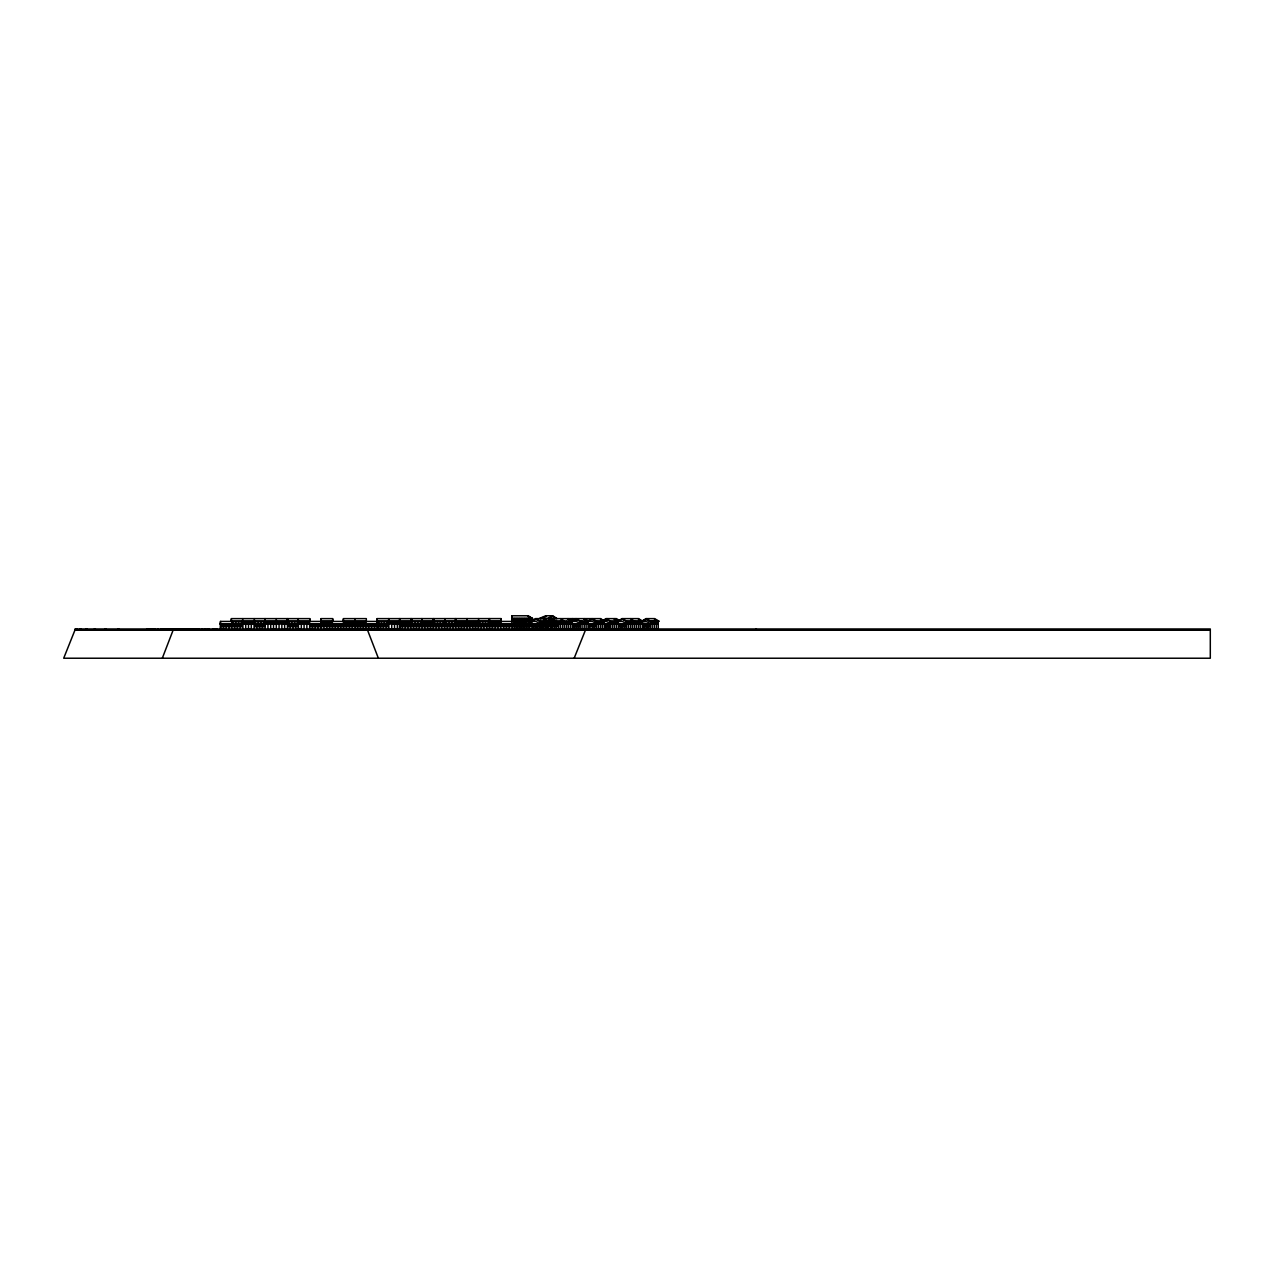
<?xml version="1.0" encoding="UTF-8"?>
<svg xmlns="http://www.w3.org/2000/svg" width="1274" height="1274" viewBox="0 0 1274 1274"><rect width="100%" height="100%" fill="white"/><g stroke="black" fill="none" stroke-linecap="round" stroke-linejoin="round"><path stroke-width="1.5" d="M220.386 630.089L220.386 621.425L512.068 621.425M220.705 629.818L220.609 628.974L220.386 629.818M511.798 618.591L511.798 615.772L528.296 615.772L532.564 618.591L511.798 618.591L511.798 615.772M197.374 630.089L197.406 628.974L197.597 629.818M216.453 630.089L216.516 628.974L212.487 630.089M195.018 630.089L195.129 628.974L195.893 629.818M208.665 630.089L208.825 628.974L209.955 629.818M192.979 630.089L193.202 628.974L194.683 629.818M205.034 630.089L205.241 628.974L206.722 629.818M536.179 630.089L536.386 628.974L537.867 629.818M201.658 630.089L201.913 628.974M541.386 630.089L541.641 628.974L543.441 630.089M189.332 629.818C191.689 627.334 191.116 631.442 191.546 628.974M198.553 630.089L198.84 628.974L200.894 630.089M377.852 630.089L377.741 624.212M546.02 630.089L546.307 628.974M177.277 629.818C175.35 626.856 174.49 631.49 174.681 628.974M172.086 630.089L172.42 628.974M178.87 630.089L179.204 628.974M375.193 630.089L375.527 628.974M169.84 630.089L170.206 628.974M182.357 630.089L182.723 628.974M189.906 630.089L190.272 628.974L192.852 629.818M372.948 630.089L373.314 628.974M168.041 630.089L168.439 628.974M185.112 630.089L185.51 628.974M371.148 630.089L371.546 628.974L371.467 630.089M166.751 630.089L167.149 628.974L170.015 629.818M187.135 630.089L187.533 628.974M189.062 630.089L189.476 628.974M369.842 630.089L370.256 628.974L370.272 629.818M165.684 630.089L166.114 628.974M165.954 630.089L166.368 628.974L169.315 629.818M188.345 630.089L188.775 628.974M188.759 630.089L189.173 628.974M368.791 630.089L368.855 624.499M369.062 630.089L369.476 628.974M212.519 629.499L213.363 629.818M320.873 630.089L320.761 621.425M399.542 629.818L399.638 629.085M512.068 629.818L512.164 629.085M368.807 629.882L369.221 628.974L372.167 629.818M343.072 629.818L343.247 628.974L343.295 630.089M527.786 628.974L527.452 629.818M74.959 630.089L63.7 658.228L1210.3 658.228L1210.3 628.974L74.959 628.974L74.959 630.089L1210.3 630.089M162.308 658.228L173.567 628.974M574.16 658.228L585.451 630.089M324.567 629.818L324.934 628.974L325.013 630.089M393.061 629.818L393.427 628.974L393.491 630.089M515.859 629.818L516.225 628.974L516.304 630.089M513.295 623.639L515.938 623.352M513.295 629.245L515.938 628.576L513.454 628.974M518.422 623.352L520.907 623.352L518.359 622.97M521.002 630.089L521.002 628.974L518.359 628.576M523.375 623.352L525.859 623.352L523.375 622.97M528.184 623.639L530.828 623.352M523.439 628.576L525.859 628.974M528.344 628.974L530.828 628.974L531.099 630.089M378.155 628.974L377.868 629.882L375.639 628.974L374.126 629.818M328.103 629.818L328.835 628.974L328.979 630.089M386.484 629.818L387.216 628.974L387.36 630.089M519.394 629.818L520.126 628.974L520.27 630.089M345.509 628.974L344.776 629.818C346.655 626.649 348.423 631.378 347.531 629.085M200.894 629.818L201.977 628.974L203.729 629.818M331.511 629.818L332.594 628.974L332.817 630.089M380.146 629.818L381.213 628.974L381.436 630.089M522.802 629.818L523.885 628.974L524.108 630.089M334.743 629.818L336.161 628.974L336.447 630.089M526.035 629.818L527.452 628.974M345.987 629.818L347.276 628.974M531.226 621.139L535.558 618.623L600.643 618.623L604.895 621.425M539.73 618.591L548.25 618.304L552.518 615.772M547.135 621.139L551.387 618.623M547.454 621.139L551.992 618.623M548.441 623.703L552.183 621.425L552.486 629.818M571.692 621.139L575.944 618.623M587.792 621.139L592.06 618.623M587.967 621.139L592.219 618.623L596.503 621.139L604.895 621.139M601.79 621.139L606.042 618.623L616.377 618.623L620.629 621.139M603.414 621.139L607.666 618.623M617.779 621.139L622.046 618.623L638.624 618.623L642.892 621.425M641.778 621.139L646.029 618.623L654.629 618.623L658.881 621.139L650.09 621.425L646.221 619.18L642.367 621.425L642.287 629.818M548.553 618.591L552.518 616.345L556.483 618.591L552.406 616.345M531.624 621.425L535.685 619.18L539.81 621.425M535.765 619.18L531.895 621.425L535.956 621.425L540.415 623.942L531.704 624.212M547.533 621.425L552.375 619.18M547.724 621.425L551.992 619.18M572.074 621.425L576.135 619.18L580.196 621.425L580.387 624.212M606.249 619.18L602.108 621.696L602.905 621.425M603.812 621.425L608.064 619.18M618.177 621.425L622.238 619.18L626.298 621.425M642.176 621.425L646.029 619.18L650.281 621.425C654.295 628.815 628.56 620.868 650.887 624.212L650.887 622.11M337.737 629.818L339.457 628.974L339.457 629.818M368.568 629.818L370.272 628.974M529.044 629.818L530.748 628.974M340.461 629.818L342.451 628.974L342.451 629.818M363.52 629.818L365.527 628.974L365.527 629.818M347.022 629.818L349.028 628.974L349.028 629.818L351.751 628.974L351.751 629.818M539.73 618.304L545.734 615.772L552.725 615.772L556.993 618.591M540.287 618.591L546.02 616.345M569.112 619.881L572.392 618.623M342.849 630.089L345.063 628.974L345.063 629.818M359.109 629.818L361.338 628.974L361.338 629.818M569.398 620.311L572.392 619.18L575.673 620.311M154.711 628.974L152.275 630.089M355.382 629.818L357.835 628.974L358.312 630.089M347.818 629.818L350.27 628.974L350.86 630.089M151.925 628.974L145.793 629.818M349.028 628.974L346.432 629.818L346.448 621.696M352.022 629.085C351.783 630.885 355.717 627.525 355.557 630.089M149.886 628.974L147.163 630.089M347.595 629.818L350.318 628.974L350.764 630.089M351.592 629.882L351.194 628.974L348.312 629.818L351.083 628.974L351.64 630.089M348.535 629.818L351.353 628.974L351.353 629.818M148.803 630.089L148.373 628.974L145.411 630.089M146.669 629.818L150.475 628.974L150.475 630.089L150.141 629.085M511.798 616.345L512.148 629.818M511.798 618.304L532.564 618.304M231.311 619.18L231.597 621.425M298.259 619.18L298.53 629.818M309.932 619.18L309.375 624.212L388.936 623.703M320.952 619.18L321.223 629.818M332.721 619.18L332.164 624.212M343.359 619.18L343.646 629.818M376.977 619.18L377.247 629.818M411.598 619.18L411.327 621.425M433.001 619.18L433.988 619.18M455.519 619.148L456.076 624.196M501.096 619.148L500.809 629.818M517.674 620.916L517.706 619.291L518.789 619.291L518.741 620.693M521.257 619.291L520.174 619.291L520.158 620.916L521.4 620.916L521.225 619.291M525.143 619.291L526.226 619.291L526.226 620.693L525.175 619.291L525.127 620.916L526.369 620.916L525.079 620.693M568.045 619.18L572.472 621.425M583.89 619.18L588.301 621.425L592.251 619.18L596.105 621.425L606.44 621.425L610.899 623.942L604.099 624.212L610.899 624.212L610.899 622.11L611.854 623.734L610.819 623.734L610.819 622.11M592.012 619.18L596.312 621.425M606.44 619.18L610.31 621.425L610.501 624.212M614.243 619.18L618.495 621.425M512.801 619.403L513.677 619.403L512.801 620.581M515.285 619.403L516.161 619.403L515.285 620.581M517.77 619.403L518.629 619.403M520.254 619.403L521.114 619.403L520.254 620.581M522.738 619.403L523.598 619.403L522.738 620.581M525.207 619.403L526.066 619.403M527.691 619.403L528.551 619.403L527.691 620.581M530.175 619.403L531.322 620.693L530.032 620.916L530.143 619.291L531.178 619.291L531.131 620.693M518.629 620.581L517.738 619.291M513.963 620.693L512.674 620.916L513.963 620.916L513.82 619.291L512.737 619.291L512.721 620.916M515.158 620.693L516.4 620.916L515.158 620.916L515.222 619.291L516.304 619.291L516.257 620.693M517.642 620.693L518.932 620.693L517.642 620.916M521.4 620.693L520.111 620.916M522.595 620.693L523.885 620.916L522.595 620.916L522.706 619.291L523.741 619.291L523.694 620.693M527.563 620.693L528.853 620.693M231.311 621.139L309.932 621.139M320.952 621.139L332.721 621.139M343.359 621.139L366.323 621.139M376.977 621.139L501.096 621.107M528.853 620.916L527.563 620.916L527.659 619.291L528.694 619.291L528.806 620.916M535.765 618.623L540.017 621.139L548.33 621.139L548.33 630.089M549.397 621.139L552.725 621.139M552.183 618.623L556.435 621.139L572.87 621.425M576.135 618.623L580.387 621.139L588.699 621.425M606.249 618.623L610.501 621.139L618.893 621.425M622.238 618.623L626.49 621.139L642.892 621.139M646.221 618.623L650.488 621.139L658.881 621.139M539.619 621.425L548.33 621.425L552.183 619.18L556.244 621.425M556.037 621.425L576.342 621.425L580.785 623.942L572.074 624.212L580.785 624.212L580.705 622.11L581.581 622.11L581.661 623.734L580.705 623.734M579.989 621.425L592.458 621.425L596.901 623.942L587.903 624.212L596.901 624.212L596.901 622.11M610.103 621.425L622.445 621.425L626.888 623.942L618.304 623.703M626.091 621.425L646.428 621.425L650.281 623.703M554.477 621.696L549.922 621.696L550.702 621.425M232.425 622.11L233.556 622.11M235.228 622.11L236.359 622.11M238.031 622.11L239.162 622.11M240.834 622.11L241.964 622.11M254.848 622.11L255.963 622.11M257.651 622.11L258.765 622.11M260.437 622.11L261.568 622.11M263.24 622.11L264.371 622.11M288.45 622.11L289.58 622.11M291.252 622.11L292.383 622.11M294.055 622.11L295.186 622.11M296.858 622.11L297.989 622.11M379.222 622.11L378.091 622.11L377.98 623.734L379.334 623.734M380.894 622.11L382.025 622.11M383.697 622.11L384.812 622.11M386.5 622.11L387.615 622.11M411.709 622.11L412.824 622.11M414.512 622.11L415.627 622.11M417.315 622.11L418.429 622.11M420.117 622.11L421.232 622.11M434.116 622.11L435.246 622.11M436.918 622.11L438.049 622.11M439.721 622.11L440.836 622.11M442.524 622.11L443.639 622.11M445.741 622.11L446.856 622.11M448.544 622.11L449.658 622.11M451.33 622.11L452.461 622.11M454.133 622.11L455.248 622.11M479.327 622.11L480.441 622.11M482.113 622.11L483.244 622.11M484.916 622.11L486.031 622.11M487.719 622.11L488.834 622.11M541.195 622.11L540.335 622.11L540.415 624.212M542.31 622.11L543.186 622.11M544.285 622.11L545.161 622.11M546.259 622.11L547.056 623.512M549.922 622.11L550.002 623.734L548.967 623.734L550.002 623.512M551.101 622.11L551.976 622.11L551.976 623.734L550.941 623.734L551.101 622.11L551.18 623.512M556.961 622.11L557.916 623.734L556.881 623.734L556.961 622.11L557.041 623.734M560.926 622.11L561.866 623.734L560.926 623.734L560.926 622.11L561.006 623.734M572.281 623.703L570.816 623.734L570.816 622.11L571.771 623.734M596.837 622.11L597.793 623.734L596.821 623.734M598.828 622.11L599.624 623.512M601.71 622.11L600.914 623.734M602.825 622.11L603.621 623.512M615.868 623.734L614.816 623.734L614.816 622.11L615.788 623.734M626.824 622.11L627.859 623.734L626.808 623.734L626.824 622.11L626.888 624.212L618.097 624.212M650.807 622.11L651.683 622.11M655.68 622.11L654.884 623.734M657.687 622.11L656.811 622.11L656.811 623.734L657.846 623.734L657.687 622.11L657.607 623.512M513.295 623.082L515.938 623.082M518.263 623.082L520.907 623.082M523.216 623.082L525.859 623.082M528.184 623.082L530.828 623.082M243.653 623.512L244.99 623.734L243.653 623.734L243.764 622.11L244.879 622.11L244.879 623.512M247.777 623.512L246.439 623.734L247.777 623.734L247.666 622.11L246.551 622.11L246.551 623.512M249.21 623.512L250.548 623.734L249.21 623.734L249.322 622.11L250.437 622.11L250.437 623.512M252.109 623.512L252.109 622.11L253.223 622.11L253.335 623.734L251.997 623.734L253.335 623.512M265.9 623.512L267.237 623.734L265.9 623.734L266.011 622.11L267.126 622.11L267.126 623.512M268.782 623.512L268.782 622.11L269.897 622.11L270.008 623.734L268.671 623.734L270.008 623.512M271.458 623.512L272.795 623.734L271.458 623.734L271.569 622.11L272.684 622.11L272.684 623.512M274.34 623.512L274.34 622.11L275.455 622.11L275.566 623.734L274.228 623.734L275.566 623.512M277.015 623.512L278.353 623.734L277.015 623.734L277.127 622.11L278.242 622.11L278.242 623.512M279.802 623.512L281.124 623.512M282.573 623.512L283.911 623.734L282.573 623.734L282.685 622.11L283.799 622.11L283.799 623.512M285.36 623.512L286.682 623.512M300.584 623.512L299.247 623.734L300.584 623.734L300.473 622.11L299.358 622.11L299.358 623.512M302.034 623.512L303.371 623.734L302.034 623.734L302.145 622.11L303.26 622.11L303.26 623.512M306.142 623.512L304.805 623.734L306.142 623.734L306.031 622.11L304.916 622.11L304.916 623.512M307.591 623.512L308.929 623.734L307.591 623.734L307.703 622.11L308.818 622.11L308.818 623.512M321.956 623.512L323.309 623.512M326.112 623.512C322.688 623.4 327.657 624.642 326.001 622.11L324.87 622.11L324.87 623.512M327.561 623.512L328.899 623.512M330.364 623.512L331.702 623.734L330.364 623.734L330.476 622.11L331.59 622.11L331.59 623.512M345.716 623.512L344.362 623.734L345.716 623.734L345.604 622.11L344.474 622.11L344.474 623.512M347.165 623.512L348.519 623.512M352.771 623.512L354.124 623.512M355.573 623.512L356.911 623.734L355.573 623.734L355.685 622.11L356.8 622.11L356.8 623.512M359.714 623.512L358.376 623.734L359.714 623.734L359.602 622.11L358.488 622.11L358.488 623.512M361.179 623.512L362.517 623.734L361.179 623.734L361.29 622.11L362.405 622.11L362.405 623.512M365.32 623.512L363.982 623.734L365.32 623.734L365.208 622.11L364.093 622.11L364.093 623.512M377.98 623.512L379.334 623.512M389.669 623.512L391.007 623.512M392.456 623.512L393.809 623.734L392.456 623.734L392.567 622.11L393.698 622.11L393.698 623.512M395.258 623.512L396.596 623.512M398.061 623.512L399.399 623.512L399.288 622.11L398.173 622.11L398.061 623.734L399.399 623.734M400.275 623.496L401.613 623.496M403.078 623.496L404.431 623.719L403.078 623.719L403.189 622.094L404.32 622.094L404.32 623.496M407.25 623.496L405.896 623.719L407.25 623.719L407.139 622.094L406.008 622.094L406.008 623.496M408.699 623.496L410.053 623.719L408.699 623.719L408.827 622.094L409.941 622.094L409.941 623.496M422.777 623.496L424.131 623.719L422.777 623.719L422.888 622.094L424.003 622.094L424.003 623.496M426.933 623.496L425.58 623.719L426.933 623.719L426.822 622.094L425.691 622.094L425.691 623.496M428.398 623.496L429.752 623.496M431.217 623.496L432.555 623.719L431.217 623.719L431.329 622.094L432.443 622.094L432.443 623.496M456.538 623.496L457.876 623.496M459.341 623.496L460.694 623.719L459.341 623.719L459.452 622.094L460.583 622.094L460.583 623.496M462.271 623.496L462.271 622.094L463.402 622.094L463.513 623.719L462.159 623.719L463.513 623.496M464.962 623.496L466.316 623.719L464.962 623.719L465.09 622.094L466.204 622.094L466.204 623.496M467.892 623.496L467.892 622.094L469.023 622.094L469.135 623.719L467.781 623.719L469.135 623.496M470.6 623.496L471.953 623.496M473.402 623.496L474.756 623.719L473.402 623.719L473.514 622.094L474.645 622.094L474.645 623.496M477.575 623.496L476.221 623.719L477.575 623.719L477.463 622.094L476.333 622.094L476.333 623.496M491.637 623.496L490.283 623.719L491.637 623.719L491.525 622.094L490.394 622.094L490.394 623.496M493.102 623.496L494.455 623.719L493.102 623.719L493.213 622.094L494.344 622.094L494.344 623.496M497.258 623.496L495.92 623.719L497.258 623.719L497.147 622.094L496.032 622.094L496.032 623.496M498.723 623.496L500.077 623.496M540.335 623.512L541.354 623.512L540.335 623.734M542.31 623.512L543.345 623.512L543.106 622.11M544.285 623.512L545.32 623.512M546.259 623.512L547.215 623.734M550.941 623.512L551.976 623.512M553.951 623.512L552.932 623.512L553.951 623.734M554.907 623.512L555.942 623.512M556.881 623.512L557.996 623.512M558.936 623.512L559.971 623.734L558.936 623.734L559.812 622.11L559.891 623.734M560.926 623.512L561.945 623.512M562.901 623.512L563.92 623.734L562.901 623.734L563.777 622.11L563.856 623.734M564.876 623.512L565.831 623.734M566.85 623.512L567.886 623.512M568.841 623.512L569.86 623.512M570.816 623.512L571.835 623.512M580.705 623.512L581.74 623.734M582.68 623.512L583.715 623.512M584.67 623.512L585.69 623.734L584.67 623.734L585.53 622.11L585.61 623.734M586.645 623.512L587.68 623.734M596.821 623.512L597.872 623.512M598.828 623.512L599.863 623.734L598.828 623.734L598.907 622.11M600.834 623.512L601.869 623.512M602.825 623.512L603.86 623.512M610.819 623.512L611.854 623.512M612.826 623.512L613.861 623.734L612.826 623.734L613.702 622.11L613.781 623.734M614.816 623.512L615.868 623.512M616.823 623.512L617.858 623.734L616.823 623.734L617.699 622.11L617.779 623.734M626.808 623.512L627.859 623.512M628.815 623.512L629.85 623.512L628.815 623.734L628.815 622.11L629.69 623.512M630.821 623.512L631.856 623.512M632.812 623.512L633.847 623.734L632.812 623.734L632.891 622.11L633.688 623.512M634.818 623.512L635.853 623.734L634.818 623.734L635.694 622.11L635.774 623.734M636.809 623.512L637.844 623.734L636.809 623.734L636.809 622.11L637.685 623.512M638.815 623.512L639.851 623.734L638.815 623.734L639.691 622.11L639.771 623.734M640.806 623.512L641.841 623.512M650.807 623.512L651.842 623.512L650.807 623.734M652.798 623.512L653.849 623.512M654.804 623.512L655.839 623.512M656.811 623.512L657.846 623.512M242.936 623.703L220.099 624.212L220.705 621.425M265.167 623.703L253.781 624.212L254.052 621.425M298.53 623.703L287.128 624.212L287.414 619.18M377.247 623.703L377.741 621.425M544.285 623.734L545.32 623.734L545.081 622.11M546.259 623.734L547.724 623.703M555.942 623.734L554.907 623.734L555.066 622.11M556.356 623.703L552.375 621.425M565.911 623.734L564.876 623.734L564.955 622.11L565.672 623.512M588.11 623.703L586.645 623.734L586.725 622.11L587.441 623.512M600.834 623.734L601.869 623.734L601.631 622.11M653.849 623.734L652.798 623.734L652.798 622.11L653.769 623.734M654.804 623.734L655.839 623.734L655.6 622.11M220.418 623.942L243.207 623.942M253.781 623.942L265.454 623.942M287.128 623.942L298.801 623.942M309.375 623.942L321.048 623.942M332.164 623.942L343.916 623.942M365.765 623.942L389.223 623.942M410.515 623.926L422.315 623.926M433.017 623.926L456.076 623.926M478.021 623.926L489.837 623.926M500.523 623.926L512.339 623.926M399.542 624.196L547.931 624.212M548.33 624.212L556.451 624.212M517.642 626.298L518.884 626.521L517.642 626.521L517.706 624.897L518.789 624.897L518.741 626.298M521.257 624.897L520.174 624.897L520.158 626.521L521.4 626.521L521.225 624.897M525.143 624.897L526.226 624.897L526.226 626.298L525.175 624.897L525.127 626.521L526.369 626.521L525.079 626.298M534.395 624.913L535.43 626.537L534.395 626.537L534.395 624.913L534.475 626.537M536.37 624.913L537.325 626.537M538.345 624.913L539.221 624.913L538.376 626.203M540.335 624.913L541.275 626.537M544.285 624.913L545.24 626.537L544.285 626.537L544.364 624.913M548.33 625.024L548.33 626.537M551.101 624.913L551.976 626.537L550.941 626.537L551.101 624.913L551.961 626.203L550.941 626.314M553.091 624.913L553.951 624.913M555.942 624.913L554.907 626.537L555.942 626.537L555.862 624.913M573.666 624.913L572.87 626.537M576.756 624.913L577.616 624.913M593.445 624.913L592.585 624.913L592.585 626.537L593.604 626.537L593.445 624.913L593.365 626.314M607.698 624.913L606.902 626.537M618.814 624.913L619.865 626.537L618.814 626.537L618.814 624.913L618.893 626.537M622.811 624.913L623.782 626.537L622.811 626.537L622.811 624.913L622.89 626.537M646.81 624.913L647.686 624.913M224.415 626.203L225.418 624.913L224.32 624.913L224.208 626.537L225.53 626.537L224.208 626.314M229.989 626.203L230.976 624.913L229.877 624.913L229.766 626.537L231.088 626.537L229.766 626.314M236.438 626.203L235.435 624.913L236.55 624.913L236.661 626.537L235.324 626.537L236.661 626.314M241.996 626.203L240.993 624.913L242.108 624.913L242.219 626.537L240.882 626.537L242.219 626.314M255.883 626.203L255.007 625.024M257.778 626.203L258.67 625.024M261.457 626.203L260.565 625.024M263.336 626.203L264.228 625.024M288.354 626.203L289.246 626.203M293.912 626.203L294.804 626.203M318.93 626.203L319.933 624.913L318.818 624.913L318.707 626.537L320.045 626.537L318.707 626.314M324.981 626.203L325.873 626.203M330.587 626.203L331.479 626.203M333.39 626.203L334.282 625.024M337.084 626.203L336.193 625.024M338.995 626.203L339.887 625.024M345.493 626.203L344.474 624.913L345.604 624.913L345.716 626.537L344.362 626.537L345.716 626.314M355.796 626.203L356.8 624.913L355.685 624.913L355.573 626.537L356.911 626.537L355.573 626.314M361.402 626.203L362.294 626.203M364.205 626.203L365.097 625.024M367.899 626.203L367.008 625.024M369.81 626.203L370.702 626.203M375.4 626.203L376.308 626.203M382.391 626.203L381.372 624.913L382.503 624.913L382.614 626.537L381.26 626.537L382.614 626.314M387.089 626.203L387.981 626.203M403.301 626.187L404.32 624.897L403.189 624.897L403.078 626.521L404.431 626.521L403.078 626.298M412.649 626.187L411.629 624.897L412.76 624.897L412.872 626.521L411.518 626.521L412.872 626.298M417.378 626.187L418.27 626.187M420.181 626.187L421.089 625.008M423.892 626.187L423 625.008M426.71 626.187L425.691 624.897L426.822 624.897L426.933 626.521L425.58 626.521L426.933 626.298M431.44 626.187L432.443 624.897L431.329 624.897L431.217 626.521L432.555 626.521L431.217 626.298M437.969 626.187L437.062 625.008M439.88 626.187L440.772 626.187M445.502 626.187L446.521 624.897L445.39 624.897L445.279 626.521L446.633 626.521L445.279 626.298M454.85 626.187L453.831 624.897L454.961 624.897L455.073 626.521L453.719 626.521L455.073 626.298M459.564 626.187L460.471 626.187M462.382 626.187L463.274 625.008M466.093 626.187L465.201 625.008M468.004 626.187L468.912 626.187M473.641 626.187L474.645 624.897L473.514 624.897L473.402 626.521L474.756 626.521L473.402 626.298M480.155 626.187L479.263 625.008M482.066 626.187L482.973 626.187M487.703 626.187L488.706 624.897L487.592 624.897L487.48 626.521L488.818 626.521L487.48 626.298M497.035 626.187L496.032 624.897L497.147 624.897L497.258 626.521L495.92 626.521L497.258 626.298M501.765 626.187L502.673 626.187M504.584 626.187L505.475 625.008M508.294 626.187L507.386 625.008M510.205 626.187L511.097 626.187M512.801 626.187L513.677 625.008M515.285 626.187L516.304 624.897L515.222 624.897L515.158 626.521L516.448 626.521L515.158 626.298M518.629 626.187L517.738 624.897M520.254 626.187L521.114 625.008M522.738 626.187L523.566 625.008M527.691 626.187L528.551 625.008M531.035 626.187L530.032 626.521L530.143 624.897L531.178 624.897L531.178 626.298L531.003 625.008M535.112 626.203L535.43 626.314M536.386 626.203L537.023 625.024M553.25 626.203L553.171 624.913M557.2 626.203L557.12 624.913M572.806 626.203L573.443 625.024M591.311 626.203L590.674 624.913L591.47 626.314M593.286 626.203L593.604 626.314M608.845 626.203L609.482 625.024M619.546 626.203L619.865 626.314M623.543 626.203L623.862 626.314M222.759 626.314L221.421 626.537L222.759 626.537L222.647 624.913L221.533 624.913L221.533 626.314L222.536 625.024M226.979 626.314L228.317 626.314M232.537 626.314L233.875 626.314M238.095 626.314L239.432 626.314M254.784 626.314L256.106 626.537L254.784 626.537L254.896 624.913L255.994 624.913L255.994 626.314M257.667 626.314L257.667 624.913L258.781 624.913L258.893 626.537L257.555 626.537L258.893 626.314M260.342 626.314L261.664 626.537L260.342 626.537L260.453 624.913L261.552 624.913L261.552 626.314M263.224 626.314L263.224 624.913L264.339 624.913L264.451 626.537L263.113 626.537L264.451 626.314M289.469 626.314L288.131 626.537L289.469 626.537L289.357 624.913L288.243 624.913L288.243 626.314M290.918 626.314L292.256 626.314M295.027 626.314L293.689 626.537L295.027 626.537L294.915 624.913L293.8 624.913L293.8 626.314M296.476 626.314L297.813 626.537L296.476 626.537L296.587 624.913L297.702 624.913L297.702 626.314L296.699 625.024M311.7 626.314L310.378 626.537L311.7 626.537L311.589 624.913L310.49 624.913L310.49 626.314L311.477 625.024M313.149 626.314L314.487 626.537L313.149 626.537L313.261 624.913L314.375 624.913L314.375 626.314L313.372 625.024M317.258 626.314L315.936 626.537L317.258 626.537L317.162 624.913L316.048 624.913L316.048 626.314L317.051 625.024M321.956 626.314L323.309 626.314M326.112 626.314C322.688 626.187 327.657 627.429 326.001 624.913L324.87 624.913L324.87 626.314M327.561 626.314L328.899 626.314M330.364 626.314L331.702 626.537L330.364 626.537L330.476 624.913L331.59 624.913L331.59 626.314M333.278 626.314L333.278 624.913L334.393 624.913L334.505 626.537L333.167 626.537L334.505 626.314M335.97 626.314L337.307 626.537L335.97 626.537L336.081 624.913L337.196 624.913L337.196 626.314M338.884 626.314L338.884 624.913L339.999 624.913L340.11 626.537L338.773 626.537L340.11 626.314M341.575 626.314L342.913 626.537L341.575 626.537L341.687 624.913L342.802 624.913L342.802 626.314L341.798 625.024M347.165 626.314L348.519 626.314M352.771 626.314L354.124 626.314M359.714 626.314L358.376 626.537L359.714 626.537L359.602 624.913L358.488 624.913L358.488 626.314L359.491 625.024M361.179 626.314L362.517 626.537L361.179 626.537L361.29 624.913L362.405 624.913L362.405 626.314M365.32 626.314L363.982 626.537L365.32 626.537L365.208 624.913L364.093 624.913L364.093 626.314M366.785 626.314L368.122 626.537L366.785 626.537L366.896 624.913L368.011 624.913L368.011 626.314M369.699 626.314L369.699 624.913L370.814 624.913L370.925 626.537L369.587 626.537L370.925 626.314M372.374 626.314L373.728 626.314M375.289 626.314L375.289 624.913L376.419 624.913L376.531 626.537L375.177 626.537L376.531 626.314M377.98 626.314L379.811 626.537L377.98 626.537L378.091 624.913L379.7 624.913L379.7 626.314L378.203 626.203L378.203 625.024M384.063 626.314L385.417 626.314M388.204 626.314L386.866 626.537L388.204 626.537L388.092 624.913L386.978 624.913L386.978 626.314M400.275 626.298L401.613 626.298M407.25 626.298L405.896 626.521L407.25 626.521L407.139 624.897L406.008 624.897L406.008 626.298L407.011 625.008M408.699 626.298L410.053 626.521L408.699 626.521L408.827 624.897L409.941 624.897L409.941 626.298L408.938 625.008M414.337 626.298L415.69 626.298M417.139 626.298L418.493 626.521L417.139 626.521L417.251 624.897L418.382 624.897L418.382 626.298M420.07 626.298L420.07 624.897L421.2 624.897L421.312 626.521L419.958 626.521L421.312 626.298M422.777 626.298L424.131 626.521L422.777 626.521L422.888 624.897L424.003 624.897L424.003 626.298M428.398 626.298L429.752 626.298M435.374 626.298L434.02 626.521L435.374 626.521L435.262 624.897L434.131 624.897L434.131 626.298L435.151 625.008M436.839 626.298L438.192 626.521L436.839 626.521L436.95 624.897L438.081 624.897L438.081 626.298M439.769 626.298L439.769 624.897L440.884 624.897L440.995 626.521L439.657 626.521L440.995 626.298M442.46 626.298L443.814 626.298M449.435 626.298L448.098 626.521L449.435 626.521L449.324 624.897L448.209 624.897L448.209 626.298L449.212 625.008M450.9 626.298L452.254 626.521L450.9 626.521L451.012 624.897L452.143 624.897L452.143 626.298L451.123 625.008M456.538 626.298L457.876 626.298M459.341 626.298L460.694 626.521L459.341 626.521L459.452 624.897L460.583 624.897L460.583 626.298M462.271 626.298L462.271 624.897L463.402 624.897L463.513 626.521L462.159 626.521L463.513 626.298M464.962 626.298L466.316 626.521L464.962 626.521L465.09 624.897L466.204 624.897L466.204 626.298M467.892 626.298L467.892 624.897L469.023 624.897L469.135 626.521L467.781 626.521L469.135 626.298M470.6 626.298L471.953 626.298M477.575 626.298L476.221 626.521L477.575 626.521L477.463 624.897L476.333 624.897L476.333 626.298L477.352 625.008M479.04 626.298L480.378 626.521L479.04 626.521L479.151 624.897L480.266 624.897L480.266 626.298M481.954 626.298L481.954 624.897L483.085 624.897L483.196 626.521L481.843 626.521L483.196 626.298M484.661 626.298L486.015 626.298M491.637 626.298L490.283 626.521L491.637 626.521L491.525 624.897L490.394 624.897L490.394 626.298L491.414 625.008M493.102 626.298L494.455 626.521L493.102 626.521L493.213 624.897L494.344 624.897L494.344 626.298L493.325 625.008M498.723 626.298L500.077 626.298M501.542 626.298C504.982 626.187 499.997 627.429 501.653 624.897L502.784 624.897L502.784 626.298M504.472 626.298L504.472 624.897L505.587 624.897L505.698 626.521L504.361 626.521L505.698 626.298M507.163 626.298L508.517 626.521L507.163 626.521L507.275 624.897L508.406 624.897L508.406 626.298M510.094 626.298L510.094 624.897L511.224 624.897L511.336 626.521L509.982 626.521L511.336 626.298M513.963 626.298L512.674 626.521L513.963 626.521L513.772 624.897L512.737 624.897L512.721 626.521M521.4 626.298L520.111 626.521M522.595 626.298L523.885 626.521L522.595 626.521L522.659 624.897L523.741 624.897L523.741 626.298M527.563 626.298L528.853 626.298M536.37 626.314L537.405 626.314L536.37 626.537M538.345 626.314L539.3 626.537M545.32 626.314L544.285 626.314L544.938 625.024M554.907 626.314L555.942 626.314L555.225 625.024M572.79 626.314L573.826 626.314M575.8 626.314L574.765 626.314L575.561 624.913M579.75 626.314L578.73 626.314L579.527 624.913M589.655 626.314L588.62 626.314L589.273 625.024M606.822 626.314L607.778 626.537M608.829 626.314L609.864 626.537L608.829 626.537L609.705 624.913L609.784 626.537M645.854 626.314L644.803 626.314L645.615 624.913M649.851 626.314L648.8 626.314L649.613 624.913M528.853 626.521L527.563 626.521L527.611 624.897L528.694 624.897L528.806 626.521M539.38 626.537L538.345 626.537L538.424 624.913M540.335 626.537L541.354 626.537L540.335 626.314L540.988 625.024M542.31 626.537L543.345 626.537L542.31 626.314L543.186 624.913L542.39 626.537M546.259 626.537L547.294 626.537L546.259 626.314L547.135 624.913L546.339 626.537M553.951 626.537L552.932 626.314M572.79 626.537L573.826 626.537L573.587 624.913M577.409 625.024C576.103 626.792 578.906 626.219 576.756 626.537L576.835 624.913M604.832 626.537L605.867 626.537L604.832 626.314L605.484 625.024M606.822 626.537L607.857 626.537M643.848 626.537L642.813 626.537L642.813 624.913L643.768 626.537L642.813 626.314L643.466 625.024M646.81 626.537L647.845 626.537L646.81 626.314L647.463 625.024M518.263 628.576L520.907 628.576L518.263 629.245M523.216 628.576L525.859 628.576L523.216 628.687C522.499 632.079 523.757 627.445 524.076 629.818L527.85 628.974L528.28 629.818L525.191 628.974M528.28 630.089L528.184 628.576L530.828 628.576L530.748 629.818M513.295 628.687L515.938 628.687M528.184 628.687L530.828 628.687M76.074 629.818L1210.3 629.818M192.135 629.818L189.316 628.974L189.332 630.089M169.076 629.818L166.257 628.974L166.257 629.818M372.406 629.818L369.619 628.974L369.571 630.089M192.358 629.818L189.619 628.974L189.619 629.818M373.123 629.818L370.4 628.974L370.623 630.089M371.674 628.974L374.269 629.818M188.249 629.818L185.638 628.974L185.638 629.818M171.162 629.818L168.566 628.974L168.566 629.818M373.425 628.974L375.83 630.089M185.287 629.818L182.835 628.974L182.835 629.818M172.77 629.818L170.318 628.974L170.318 629.818M181.561 629.818L179.315 628.974L179.315 629.818M174.761 629.818L172.531 628.974L172.531 629.818M572.663 618.623L575.944 619.881M193.648 629.818L191.641 628.974L191.641 629.818L188.902 628.974L188.902 629.818M548.33 629.818L546.403 628.974L546.403 629.818M616.17 619.18L620.231 621.425M654.422 619.18L658.483 621.425M638.433 619.18L642.494 621.425M614.434 619.18L618.304 621.425L618.304 629.818M600.452 619.18L604.513 621.425M584.256 619.18L588.11 621.425L588.11 629.818M568.427 619.18L572.281 621.425L572.281 629.818M567.535 619.18L571.596 621.425M543.871 619.18L547.931 621.425M532.166 618.591L528.041 616.345L531.895 618.591L531.895 629.818L533.822 628.974L534.204 630.089M630.439 618.623L634.691 621.425M614.641 618.623L618.893 621.139M584.447 618.623L588.699 621.139M568.618 618.623L572.87 621.139M567.742 618.623L571.994 621.139M560.512 618.623L564.764 621.425M544.078 618.623L548.33 621.139M524.076 628.974L525.191 629.818L527.85 628.974L527.85 629.818M351.497 628.974L351.911 630.089M150.794 628.974L151.208 630.089L151.208 628.974M353.137 628.974L353.535 630.089M152.052 628.974L152.434 630.089M154.839 628.974L155.205 630.089M361.45 628.974L361.8 630.089M345.174 628.974L345.509 629.882M162.435 628.974L162.754 630.089M365.622 628.974L365.925 630.089M342.547 628.974L342.849 629.882M339.553 628.974L339.808 630.089M191.132 628.974L191.068 630.089M216.898 629.818L216.532 628.974L216.532 629.818M378.362 658.228L367.103 628.974M158.677 630.089L158.342 628.974L156.001 630.089M186.689 630.089L186.386 628.974L184.38 630.089M196.578 630.089L196.371 628.974L194.89 630.089M202.2 630.089L202.009 629.818M208.124 630.089L208.044 629.085L207.248 630.089M214.255 630.089L214.223 629.085L213.809 630.089M756.358 628.974L756.358 630.089M756.326 628.974L756.326 630.089M658.276 621.425L658.276 629.818M656.89 622.11L656.874 623.734M656.476 621.425L656.285 629.818M655.457 622.222L655.457 623.4M654.279 621.696L654.279 629.818M653.61 622.11L653.61 623.512M652.877 622.11L652.877 623.734M652.081 621.425L652.288 629.818M651.603 622.11L651.762 623.734M651.46 622.222L651.46 623.4M650.281 624.212L650.281 629.818M648.88 624.913L648.88 626.537M648.084 624.212L648.291 629.818M647.606 624.913L647.765 626.537M646.889 624.913L646.889 626.537M646.284 624.499L646.284 629.818M644.883 624.913L644.883 626.537M644.087 624.212L644.294 629.818M641.618 622.11L641.618 623.512M640.886 622.11L640.886 623.734M640.089 621.425L640.296 629.818M639.532 622.222L639.468 623.4M638.481 621.425L638.29 629.818M636.299 621.696L636.299 629.818M635.535 622.222L635.471 623.4M634.293 621.425L634.293 629.818M632.286 621.696L632.286 629.818M631.538 622.222L631.474 623.4M630.487 621.425L630.296 629.818M628.289 621.696L628.289 629.818M627.477 622.222L627.541 623.4M626.49 621.139L626.298 629.818M625.614 626.314L624.817 624.913L624.817 626.537L625.852 626.537L624.817 626.314L625.47 625.024M624.292 624.499L624.292 629.818M623.623 624.913L623.623 626.314M622.094 624.212L622.301 629.818M621.616 626.314L620.82 624.913L620.82 626.537L621.855 626.537L620.82 626.314L621.473 625.024M620.295 624.499L620.295 629.818M619.626 624.913L619.626 626.314M617.476 622.222L617.476 623.4M616.298 621.696L616.298 629.818M615.708 628.974L615.708 630.089M615.629 622.11L615.629 623.512M614.896 622.11L614.896 623.734M614.1 621.425L614.307 629.818M613.479 622.222L613.542 623.4M612.3 621.696L612.3 629.818M611.616 622.11L611.616 623.512M610.31 624.212L610.31 629.818M608.51 624.212L608.303 629.818M607.618 624.913L607.698 626.314M606.313 624.499L606.313 629.818M605.787 626.537L604.832 624.913L604.911 626.537M604.306 621.425L604.306 629.818M603.78 623.512L602.825 623.734L602.905 622.11M602.299 621.696L602.299 629.818M601.487 622.222L601.551 623.4M600.5 621.425L600.309 629.818M598.302 621.696L598.302 629.818M597.49 622.222L597.554 623.4M596.503 621.139L596.312 629.818M595.436 626.314L595.356 624.913L594.639 626.537L595.595 626.537L594.56 626.314L595.213 625.024M594.05 624.499L594.05 629.818M592.267 624.212L592.06 629.818M590.085 624.499L590.085 629.818M586.136 621.696L586.136 629.818M585.323 622.222L585.371 623.4M584.352 621.425L584.145 629.818M583.476 622.11L583.476 623.512M582.759 622.11L582.759 623.734M581.979 621.425L582.17 629.818M581.422 622.222L581.358 623.4M580.196 624.212L580.196 629.818M578.81 624.913L578.81 626.537M578.014 624.212L578.221 629.818M577.536 624.913L577.695 626.537M576.23 624.499L576.23 629.818M574.845 624.913L574.845 626.537M574.064 624.212L574.256 629.818M571.612 622.11L571.612 623.512M570.895 622.11L570.895 623.734M570.497 621.425L570.306 629.818M568.315 621.696L568.315 629.818M567.567 622.222L567.503 623.4M566.532 621.425L566.341 629.818M564.366 621.425L564.366 629.818M563.554 622.222L563.618 623.4M562.582 621.425L562.391 629.818M561.707 622.11L561.707 623.512M560.21 621.425L560.401 629.818M559.652 622.222L559.589 623.4M558.426 621.696L558.426 629.818M557.757 622.11L557.757 623.512M556.435 621.139L556.451 629.818M555.942 622.11L555.862 623.734M555.225 622.222L555.289 623.4M554.477 624.212L554.477 629.818M553.872 623.734L553.951 622.11L553.171 623.512M553.872 624.913L553.872 626.537M553.298 622.222L553.298 623.4M553.298 625.024L553.298 626.203M551.897 622.11L551.897 623.734M551.897 624.913L551.897 626.537M550.511 621.696L550.511 629.818M549.349 622.222L549.349 623.4M549.349 625.024L549.349 626.203M549.205 622.11L549.126 623.512M547.724 621.139L547.724 629.818M546.912 622.222L546.912 623.4M546.912 625.024L546.912 626.203M546.339 622.11L546.339 623.734M545.75 621.696L545.75 629.818M544.938 622.222L545.001 623.4M544.364 622.11L544.364 623.734M543.966 621.425L543.775 629.818M543.345 623.512L542.31 623.734L542.39 622.11M541.8 621.696L541.8 629.818M541.116 622.11L541.275 623.734M541.036 622.222L540.988 623.4M540.415 624.913L540.415 626.537M540.017 621.139L539.81 629.818M537.644 624.212L537.867 630.089M536.45 624.913L536.45 626.537M535.86 624.499L535.876 630.089M535.335 628.974L535.335 630.089M535.191 624.913L535.191 626.314M535.112 628.974L535.112 630.089M533.679 624.212L533.822 629.818M533.36 626.537L533.201 624.913L532.421 626.537L533.44 626.537L532.421 626.314L533.073 625.024M532.835 628.974L532.835 630.089M532.15 628.974L532.15 630.089M529.427 618.591L529.427 623.082M529.427 623.639L529.427 628.687M529.156 628.974L529.156 630.089M528.599 628.974L528.599 630.089M526.942 618.591L526.942 629.818M525.7 623.639L523.216 623.639M524.761 628.974L524.761 630.089M524.458 618.591L524.458 623.082M524.458 623.639L524.458 628.687M521.974 618.591L521.974 629.818M520.748 623.639L518.263 623.639M520.748 628.576L520.716 630.089M520.126 628.974L520.126 629.818M519.505 618.591L519.505 623.082M519.505 623.639L519.505 628.687M517.021 618.591L517.021 629.818M516.671 628.974L516.671 630.089M516.527 628.974L516.527 630.089M516.225 628.974L516.225 629.818M516.129 625.008L516.129 626.187M514.537 618.591L514.537 623.082M514.537 623.639L514.537 628.687M512.594 628.974L512.594 630.089M509.25 624.483L509.25 629.818M506.431 624.483L506.431 629.818M503.628 624.483L503.628 629.818M501.096 621.394L501.096 618.591L376.977 618.623L376.977 621.425M501.016 628.974L501.016 630.089M499.854 622.206L499.854 623.384M499.854 625.008L499.854 626.187L498.946 625.008M498.946 622.206L498.946 623.384M497.991 621.68L497.991 629.818M495.188 621.68L495.188 629.818M493.325 622.206L493.325 623.384M492.369 621.68L492.369 629.818M491.414 622.206L491.414 623.384M489.837 624.196L489.55 619.148M489.55 624.196L489.55 629.818M489.28 618.591L489.28 621.394M486.748 624.483L486.748 629.818M485.792 625.008L485.792 626.187L484.884 625.008M483.929 624.483L483.929 629.818M481.11 624.483L481.11 629.818M478.578 618.591L478.578 621.394M478.307 621.394L478.307 629.818M477.352 622.206L477.352 623.384M475.489 621.68L475.489 629.818M472.67 621.68L472.67 629.818M471.714 622.206L471.714 623.384M471.714 625.008L471.714 626.187L470.823 625.008M470.823 622.206L470.823 623.384M469.867 621.68L469.867 629.818M467.048 618.591L467.048 629.818M465.201 622.206L465.201 623.384M464.246 621.68L464.246 629.818M463.274 622.206L463.274 623.384M461.427 621.68L461.427 629.818M458.608 621.68L458.608 629.818M457.653 622.206L457.653 623.384M457.653 625.008L457.653 626.187L456.761 625.008M456.761 622.206L456.761 623.384M456.092 618.623L456.092 621.425M455.805 624.196L455.805 629.818M455.519 618.591L455.519 621.394M452.987 624.483L452.987 629.818M450.168 624.483L450.168 629.818M447.365 624.483L447.365 629.818M444.769 621.425L444.769 618.623L444.546 629.818M443.591 625.008L443.591 626.187L442.683 625.008M441.728 624.483L441.728 629.818M438.925 624.483L438.925 629.818M436.106 624.483L436.106 629.818M433.988 618.623L433.988 621.425M433.574 618.591L433.574 621.394M433.287 619.148L433.287 629.818M430.485 621.68L430.485 629.818M429.529 622.206L429.529 623.384M429.529 625.008L429.529 626.187L428.621 625.008M428.621 622.206L428.621 623.384M427.666 621.68L427.666 629.818M424.847 621.68L424.847 629.818M423 622.206L423 623.384M422.235 618.623L422.235 621.425M422.315 624.196L422.044 619.148M422.044 624.196L422.044 629.818M421.758 618.591L421.758 621.394M419.226 624.483L419.226 629.818M416.407 624.483L416.407 629.818M415.451 625.008L415.451 626.187L414.56 625.008M413.604 624.483L413.604 629.818M411.598 618.623L411.598 621.425M411.072 618.591L411.072 621.394M410.865 618.623L410.785 629.818M408.938 622.206L408.938 623.384M407.983 621.68L407.983 629.818M407.011 622.206L407.011 623.384M405.164 621.68L405.164 629.818M402.345 621.68L402.345 629.818M401.39 622.206L401.39 623.384M401.39 625.008L401.39 626.187L400.498 625.008M400.498 622.206L400.498 623.384M400.132 618.623L400.132 629.818M399.542 618.591L399.399 630.089M397.329 621.696L397.329 629.818M396.373 622.222L396.373 623.4M395.481 622.222L395.481 623.4M395.481 628.974L395.481 630.089M394.526 621.696L394.526 629.818M393.427 628.974L393.427 629.818M391.739 621.696L391.739 629.818M391.293 628.974L391.293 630.089M390.784 622.222L390.784 623.4M389.892 622.222L389.892 623.4M388.745 618.623L388.936 629.818M388.65 618.623L388.65 621.425M387.216 628.974L387.248 630.089M386.133 624.499L386.133 629.818M385.178 625.024L385.178 626.203L384.286 625.024M383.347 624.499L383.41 630.089M381.213 628.974L381.213 629.818M380.544 624.499L380.544 629.818M379.859 628.974L379.859 630.089M378.697 625.024L378.697 626.203M378.585 624.913L378.474 626.537M378.203 622.222L378.203 623.4M376.642 628.974L376.642 630.089M374.46 624.499L374.46 629.818M373.839 628.974L373.839 630.089M373.505 625.024L373.505 626.203L372.613 625.024M371.658 624.499L371.658 629.818M368.202 628.974L368.202 630.089M367.358 628.974L367.358 630.089M366.323 621.425L366.323 618.623L343.359 618.623L343.359 621.425M366.307 628.974L366.307 630.089M366.052 621.425L365.765 624.212M366.052 624.212L365.988 630.089M365.208 628.974L365.208 630.089M365.097 622.222L365.097 623.4M363.95 628.974L363.95 630.089M363.249 621.696L363.249 629.818M362.963 628.974L362.963 630.089M360.446 621.696L360.446 629.818M360.192 628.974L360.192 630.089M359.491 622.222L359.491 623.4M359.395 628.974L359.395 630.089M357.835 628.974L357.835 629.818M357.644 621.696L357.644 629.818M355.303 628.974L355.303 630.089M354.841 618.623L355.032 629.818M354.729 628.974L354.729 630.089M353.885 622.222L353.885 623.4M353.885 625.024L353.885 626.203L352.994 625.024M352.994 622.222L352.994 623.4M352.994 629.818L352.994 628.974L350.27 629.818L350.27 628.974M352.038 621.696L352.038 629.818M351.21 623.512L351.21 622.11L350.079 622.11L350.079 623.512M351.051 628.974L351.083 629.818M349.602 628.974L349.426 630.089L349.235 621.696M348.296 622.222L348.296 623.4M348.296 625.024L348.296 626.203L347.388 625.024M347.388 622.222L347.388 623.4M343.47 628.974L343.55 630.089M343.247 628.974L343.247 629.818M340.843 624.499L340.843 629.818M338.04 624.499L338.04 629.818M336.161 628.974L336.161 629.818M335.237 624.499L335.237 629.818M332.721 621.425L332.721 618.623L320.952 618.623L320.952 621.425M332.594 628.974L332.594 629.818M332.434 624.212L332.434 629.818M329.632 621.696L329.632 629.818M328.835 628.974L328.835 629.818M328.676 622.222L328.676 623.4M328.676 625.024L328.676 626.203L327.784 625.024M327.784 622.222L327.784 623.4M326.829 621.696L326.829 629.818M324.934 628.974L324.934 629.818M324.026 621.696L324.026 629.818M323.086 622.222L323.086 623.4M323.086 625.024L323.086 626.203L322.179 625.024M322.179 622.222L322.179 623.4M320.857 628.974L320.857 629.818M317.99 624.499L317.99 629.818M315.204 624.499L315.204 629.818M312.433 624.499L312.433 629.818M309.932 621.425L309.932 618.623L231.311 618.623L231.311 621.425M309.646 624.212L309.646 629.818M307.814 622.222L307.814 623.4M306.875 621.696L306.875 629.818M305.919 622.222L305.919 623.4M304.088 621.696L304.088 629.818M302.257 622.222L302.257 623.4M301.317 621.696L301.317 629.818M298.259 618.623L298.259 621.425M295.743 624.499L295.743 629.818M292.972 624.499L292.972 629.818M292.033 625.024L292.033 626.203L291.141 625.024M290.185 624.499L290.185 629.818M287.685 618.623L287.685 621.425M287.414 624.212L287.414 629.818M287.335 618.623L287.335 621.425M286.459 622.222L286.459 623.4M285.583 622.222L285.583 623.4M284.628 621.696L284.628 629.818M281.857 621.696L281.857 629.818M280.901 622.222L280.901 623.4M280.025 622.222L280.025 623.4M279.07 621.696L279.07 629.818M276.299 618.623L276.299 629.818M275.343 622.222L275.343 623.4M273.512 621.696L273.512 629.818M270.741 621.696L270.741 629.818M269.785 622.222L269.785 623.4M267.954 621.696L267.954 629.818M266.123 622.222L266.123 623.4M265.199 618.623L265.167 629.818M264.896 618.623L264.896 621.425M262.396 624.499L262.396 629.818M259.609 624.499L259.609 629.818M256.838 624.499L256.838 629.818M254.338 618.623L254.338 621.425M254.052 624.212L254.052 629.818M253.112 622.222L253.112 623.4M251.281 621.696L251.281 629.818M249.433 622.222L249.433 623.4M248.494 621.696L248.494 629.818M245.723 621.696L245.723 629.818M243.875 622.222L243.875 623.4M242.936 621.425L242.936 629.818M242.665 618.623L242.665 621.425M240.149 624.499L240.149 629.818M239.209 625.024L239.209 626.203L238.318 625.024M237.378 624.499L237.378 629.818M234.591 624.499L234.591 629.818M233.652 625.024L233.652 626.203L232.76 625.024M231.82 621.425L231.82 629.818M229.033 624.499L229.033 629.818M228.094 625.024L228.094 626.203L227.202 625.024M226.262 624.499L226.262 629.818M223.476 624.499L223.476 629.818M220.705 624.212L220.609 629.818M212.631 628.974L212.631 629.818M208.872 628.974L208.872 629.818M205.305 628.974L205.305 629.818M198.935 628.974L198.935 629.818M197.406 628.974L197.406 629.818M197.199 628.974L197.12 630.089M195.161 628.974L195.161 629.818M193.266 628.974L193.266 629.818M191.371 628.974L191.371 630.089M190.399 628.974L190.399 629.818L187.676 628.974L187.676 629.818M185.94 628.974L185.94 630.089M185.367 628.974L185.367 630.089M181.274 628.974L181.274 630.089M180.478 628.974L180.478 630.089M177.707 628.974L177.707 630.089M176.72 628.974L176.72 630.089M175.462 628.974L175.462 630.089M175.223 628.974L175.223 629.818M174.363 628.974L174.363 630.089M167.292 628.974L167.292 629.818M166.512 628.974L166.512 629.818M164.808 628.974L164.808 630.089M163.948 628.974L163.948 630.089M162.339 629.818L162.339 628.974L160.285 630.089M160.922 628.974L160.922 630.089M153.087 628.974L153.087 630.089M150.666 628.974L150.666 630.089M148.644 629.818L148.644 628.974L145.793 630.089M148.23 628.974L148.23 629.818M146.669 628.974L146.669 630.089M118.657 628.974L118.657 630.089M118.434 628.974L118.434 630.089M117.781 628.974L117.781 630.089M105.901 628.974L105.901 630.089M104.962 628.974L104.962 630.089M95.375 628.974L95.375 630.089M94.372 628.974L94.372 630.089M87.03 628.974L87.03 630.089M85.979 628.974L85.979 630.089M80.995 628.974L80.995 630.089M79.896 628.974L79.896 630.089M77.332 628.974L77.332 630.089M76.201 628.974L76.201 630.089M76.074 628.974L76.074 630.089M281.013 622.11L279.914 622.11L279.802 623.734L281.124 623.734L281.013 622.11M286.57 622.11L285.472 622.11L285.36 623.734L286.682 623.734L286.57 622.11M323.198 622.11L322.067 622.11L321.956 623.734L323.309 623.734L323.198 622.11M328.788 622.11L327.673 622.11L327.561 623.734L328.899 623.734L328.788 622.11M348.407 622.11L347.276 622.11L347.165 623.734L348.519 623.734L348.407 622.11M354.013 622.11L352.882 622.11L352.771 623.734L354.124 623.734L354.013 622.11M390.895 622.11L389.78 622.11L389.669 623.734L391.007 623.734L390.895 622.11M396.485 622.11L395.37 622.11L395.258 623.734L396.596 623.734L396.485 622.11M401.501 622.094L400.386 622.094L400.275 623.719L401.613 623.719L401.501 622.094M429.641 622.094L428.51 622.094L428.398 623.719L429.752 623.719L429.641 622.094M457.764 622.094L456.649 622.094L456.538 623.719L457.876 623.719L457.764 622.094M471.826 622.094L470.711 622.094L470.6 623.719L471.953 623.719L471.826 622.094M499.965 622.094L498.835 622.094L498.723 623.719L500.077 623.719L499.965 622.094M567.726 622.11L566.93 623.734L567.886 623.734L567.647 622.11M569.701 622.11L568.921 623.734L569.86 623.734L569.621 622.11M583.556 622.11L582.68 623.734L583.715 623.734L583.556 622.11M631.697 622.11L630.821 623.734L631.856 623.734L631.697 622.11M641.682 622.11L640.806 623.734L641.841 623.734L641.682 622.11M351.321 623.512L349.968 623.734L351.321 623.512M228.205 624.913L227.09 624.913L226.979 626.537L228.317 626.537L228.205 624.913M233.763 624.913L232.648 624.913L232.537 626.537L233.875 626.537L233.763 624.913M239.321 624.913L238.206 624.913L238.095 626.537L239.432 626.537L239.321 624.913M292.144 624.913L291.029 624.913L290.918 626.537L292.256 626.537L292.144 624.913M323.198 624.913L322.067 624.913L321.956 626.537L323.309 626.537L323.198 624.913M328.788 624.913L327.673 624.913L327.561 626.537L328.899 626.537L328.788 624.913M348.407 624.913L347.276 624.913L347.165 626.537L348.519 626.537L348.407 624.913M351.21 624.913L350.079 624.913L350.079 626.314L351.21 624.913M354.013 624.913L352.882 624.913L352.771 626.537L354.124 626.537L354.013 624.913M373.616 624.913L372.486 624.913L372.374 626.537L373.728 626.537L373.616 624.913M385.305 624.913L384.175 624.913L384.063 626.537L385.417 626.537L385.305 624.913M401.501 624.897L400.386 624.897L400.275 626.521L401.613 626.521L401.501 624.897M415.563 624.897L414.448 624.897L414.337 626.521L415.69 626.521L415.563 624.897M429.641 624.897L428.51 624.897L428.398 626.521L429.752 626.521L429.641 624.897M443.702 624.897L442.572 624.897L442.46 626.521L443.814 626.521L443.702 624.897M457.764 624.897L456.649 624.897L456.538 626.521L457.876 626.521L457.764 624.897M471.826 624.897L470.711 624.897L470.6 626.521L471.953 626.521L471.826 624.897M485.904 624.897L484.773 624.897L484.661 626.521L486.015 626.521L485.904 624.897M499.965 624.897L498.835 624.897L498.723 626.521L500.077 626.521L499.965 624.897M550.002 624.913L548.967 626.537L550.002 626.537L550.002 624.913M575.641 624.913L574.765 626.537L575.8 626.537L575.641 624.913M579.606 624.913L578.73 626.537L579.75 626.537L579.606 624.913M589.496 624.913L588.699 626.537L589.655 626.537L589.496 624.913M645.695 624.913L644.803 626.537L645.854 626.537L645.695 624.913M649.692 624.913L648.8 626.537L649.851 626.537L649.692 624.913M351.321 626.314L349.968 626.537L351.321 626.314M614.88 630.089L614.912 628.974L614.848 630.089"/></g></svg>
